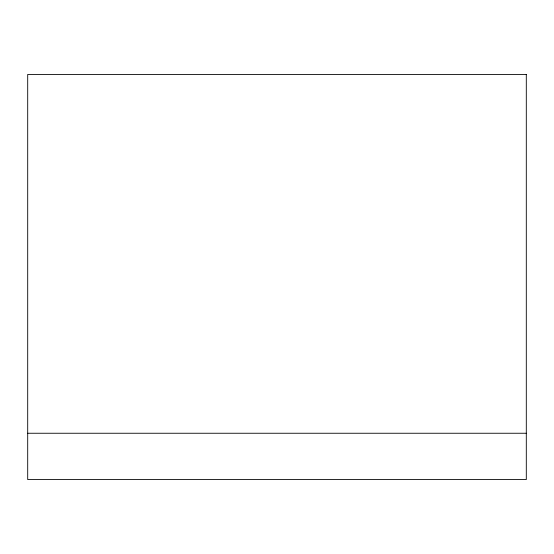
<?xml version="1.0" encoding="UTF-8"?>
<svg xmlns="http://www.w3.org/2000/svg" width="554" height="554" viewBox="0 0 554 554"><rect width="100%" height="100%" fill="white"/><g stroke="black" fill="none" stroke-linecap="round" stroke-linejoin="round"><path stroke-width="0.83" d="M27.7 433.249L526.3 433.249M526.3 74.444L27.7 74.444L27.7 479.556L526.3 479.556L526.3 74.444"/></g></svg>
